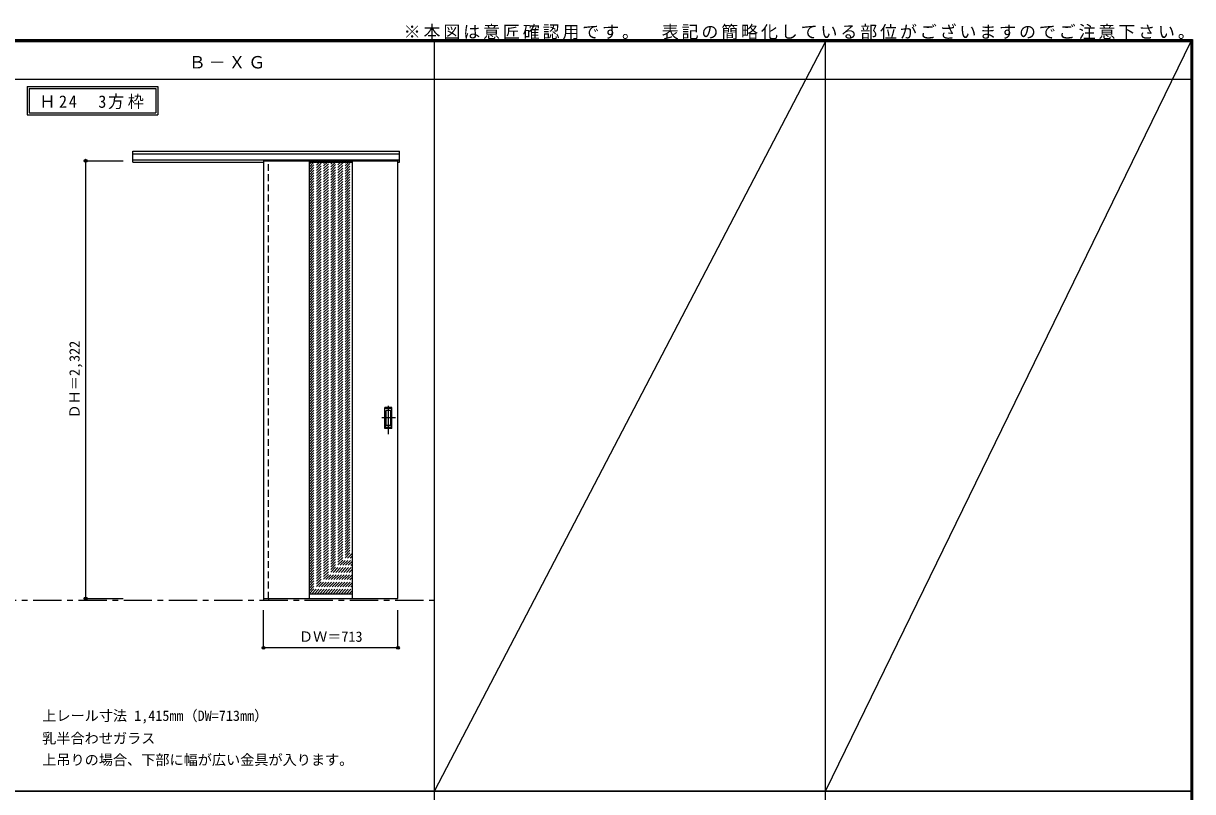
# Model space of a CAD drawing. Units: millimetres, scale not verified. Extents: x -6000 to 5700, y -4307 to 4260.
# Drawn here: x -502 to 5700, y 186 to 4260 of the extents above; entities that cross this region are included whole.
import ezdxf
from ezdxf.enums import TextEntityAlignment as Align

# ---------------------------------------------------------------- set-up
doc = ezdxf.new("R2010")
doc.units = ezdxf.units.MM
doc.header["$LTSCALE"] = 30
doc.header["$PDMODE"] = 32
doc.header["$PDSIZE"] = 15
doc.linetypes.add('CHAIN1', pattern=[8, 5, -1, 1, -1])
doc.linetypes.add('DASHED1', pattern=[1.8, 1.2, -0.6])
for name, color, linetype in [('0-1_通り芯', 7, 'CHAIN1'), ('0-2_扉', 3, 'Continuous'), ('0-3_仕上げ', 7, 'Continuous'), ('0-4_枠', 3, 'Continuous'), ('0-6_引手', 7, 'Continuous'), ('0-A_文字', 7, 'Continuous'), ('0-B_寸法', 7, 'Continuous'), ('0-C_ハッチ', 4, 'DASHED1'), ('F-1_枠', 6, 'Continuous'), ('F-A_文字', 7, 'Continuous')]:
    doc.layers.add(name, color=color, linetype=linetype)
doc.styles.add('ＭＳ ゴシック', font='')
doc.styles.get('ＭＳ ゴシック').set_extended_font_data('MS Gothic')

msp = doc.modelspace()

# ---------------------------------------------------------------- linework, layer by layer
at = {"layer": '0-1_通り芯'}
msp.add_line((-5490, 1201), (1678, 1201), dxfattribs=at)
at = {"layer": '0-2_扉', "color": 4, "linetype": 'DASHED1'}
msp.add_line((772, 3532), (772, 3528), dxfattribs=at)
at = {"layer": '0-2_扉'}
for p in [(772, 3532), (1485, 1210)]:
    msp.add_line(p, (1485, 3532), dxfattribs=at)
msp.add_lwpolyline([(772, 3532), (772, 1210), (1485, 1210)], dxfattribs=at)
at = {"layer": '0-3_仕上げ', "color": 3}
for p, q in [((1014, 3532), (1014, 1209.78)), ((1242, 3532), (1242, 1209.78))]:
    msp.add_line(p, q, dxfattribs=at)
at = {"layer": '0-3_仕上げ'}
for p, q in [((1014, 3524.11), (1242, 3524.11)), ((1242, 1233.78), (1014, 1233.78))]:
    msp.add_line(p, q, dxfattribs=at)
at = {"layer": '0-4_枠'}
for p, q in [((78, 3582), (1493, 3582)), ((78, 3525), (78, 3582)), ((78, 3569), (1493, 3569)), ((78, 3537), (1493, 3537)), ((771, 3537), (771, 1201)), ((799, 3532), (799, 3537)), ((78, 3525), (772, 3525)), ((771, 1201), (799, 1201)), ((799, 1210), (799, 1201))]:
    msp.add_line(p, q, dxfattribs=at)
at = {"layer": '0-4_枠', "color": 4, "linetype": 'DASHED1'}
msp.add_line((799, 1210), (799, 3532), dxfattribs=at)
at = {"layer": '0-4_枠'}
msp.add_lwpolyline([(1485, 3525), (1493, 3525), (1493, 3582)], dxfattribs=at)
at = {"layer": '0-6_引手', "linetype": 'CHAIN1'}
for p, q in [((1434, 2082.27), (1434, 2253.12)), ((1472.07, 2167.5), (1399.56, 2167.5))]:
    msp.add_line(p, q, dxfattribs=at)
at = {"layer": '0-6_引手'}
for p, q in [((1453, 2222.5), (1415, 2222.5)), ((1415, 2112.5), (1415, 2222.5)), ((1446.5, 2206.5), (1421.5, 2206.5)), ((1421.5, 2128.5), (1421.5, 2206.5)), ((1446.5, 2128.5), (1446.5, 2206.5)), ((1453, 2112.5), (1453, 2222.5)), ((1453, 2112.5), (1415, 2112.5)), ((1446.5, 2128.5), (1421.5, 2128.5))]:
    msp.add_line(p, q, dxfattribs=at)
at = {"layer": '0-6_引手', "linetype": 'DASHED1'}
for p, q in [((1418, 2116.5), (1418, 2218.5)), ((1450, 2116.5), (1418, 2116.5))]:
    msp.add_line(p, q, dxfattribs=at)
msp.add_lwpolyline([(1450, 2116.5), (1450, 2218.5), (1418, 2218.5)], dxfattribs=at)
at = {"layer": '0-A_文字'}
for p, q in [((-482, 3925), (-482, 3775)), ((-472, 3915), (-472, 3785)), ((-472, 3915), (200.62, 3915)), ((200.62, 3915), (200.62, 3785)), ((-472, 3785), (200.62, 3785)), ((-482, 3775), (210.62, 3775))]:
    msp.add_line(p, q, dxfattribs=at)
msp.add_lwpolyline([(-482, 3925), (210.62, 3925), (210.62, 3775)], dxfattribs=at)
at = {"layer": '0-B_寸法', "color": 4}
for p, q in [((-172, 3532), (28, 3532)), ((772, 949), (772, 1149)), ((1485, 949), (1485, 1149)), ((1485, 949), (772, 949))]:
    msp.add_line(p, q, dxfattribs=at)
msp.add_lwpolyline([(-172, 3532), (-172, 1210), (28, 1210)], dxfattribs=at)
at = {"layer": '0-B_寸法'}
for p in [(-172, 3532), (-172, 1210), (772, 949), (1485, 949)]:
    msp.add_point(p, dxfattribs=at)
at = {"layer": '0-C_ハッチ'}
for p, q in [((1014, 3300.48), (1237.63, 3524.11)), ((1014, 3314.62), (1223.49, 3524.11)), ((1014, 3512.61), (1025.5, 3524.11)), ((1014, 3328.76), (1209.35, 3524.11)), ((1014, 3456.04), (1082.07, 3524.11)), ((1014, 3342.9), (1195.2, 3524.11)), ((1014, 3357.05), (1181.06, 3524.11)), ((1014, 3371.19), (1166.92, 3524.11)), ((1014, 3385.33), (1152.78, 3524.11)), ((1014, 3399.47), (1138.64, 3524.11)), ((1014, 3413.62), (1124.49, 3524.11)), ((1014, 3427.76), (1110.35, 3524.11)), ((1014, 3441.9), (1096.21, 3524.11)), ((1014, 3470.18), (1067.93, 3524.11)), ((1014, 3484.33), (1053.78, 3524.11)), ((1014, 3498.47), (1039.64, 3524.11)), ((1014, 3286.34), (1242, 3514.34)), ((1014, 3272.19), (1242, 3500.19)), ((1014, 3258.05), (1242, 3486.05)), ((1014, 3243.91), (1242, 3471.91)), ((1014, 3229.77), (1242, 3457.77)), ((1014, 3215.63), (1242, 3443.63)), ((1014, 3201.48), (1242, 3429.48)), ((1014, 3187.34), (1242, 3415.34)), ((1014, 3173.2), (1242, 3401.2)), ((1014, 3159.06), (1242, 3387.06)), ((1014, 3144.91), (1242, 3372.91)), ((1014, 3130.77), (1242, 3358.77)), ((1014, 3116.63), (1242, 3344.63)), ((1014, 3102.49), (1242, 3330.49)), ((1014, 3088.35), (1242, 3316.35)), ((1014, 3074.2), (1242, 3302.2)), ((1014, 3060.06), (1242, 3288.06)), ((1014, 3045.92), (1242, 3273.92)), ((1014, 3031.78), (1242, 3259.78)), ((1014, 3017.64), (1242, 3245.64)), ((1014, 3003.49), (1242, 3231.49)), ((1014, 2989.35), (1242, 3217.35)), ((1014, 2975.21), (1242, 3203.21)), ((1014, 2961.07), (1242, 3189.07)), ((1014, 2946.92), (1242, 3174.92)), ((1014, 2932.78), (1242, 3160.78)), ((1014, 2918.64), (1242, 3146.64)), ((1014, 2904.5), (1242, 3132.5)), ((1014, 2890.36), (1242, 3118.36)), ((1014, 2876.21), (1242, 3104.21)), ((1014, 2862.07), (1242, 3090.07)), ((1014, 2847.93), (1242, 3075.93)), ((1014, 2833.79), (1242, 3061.79)), ((1014, 2819.65), (1242, 3047.65)), ((1014, 2805.5), (1242, 3033.5)), ((1014, 2791.36), (1242, 3019.36)), ((1014, 2777.22), (1242, 3005.22)), ((1014, 2763.08), (1242, 2991.08)), ((1014, 2748.93), (1242, 2976.93)), ((1014, 2734.79), (1242, 2962.79)), ((1014, 2720.65), (1242, 2948.65)), ((1014, 2706.51), (1242, 2934.51)), ((1014, 2692.37), (1242, 2920.37)), ((1014, 2678.22), (1242, 2906.22)), ((1014, 2664.08), (1242, 2892.08)), ((1014, 2649.94), (1242, 2877.94)), ((1014, 2635.8), (1242, 2863.8)), ((1014, 2621.66), (1242, 2849.66)), ((1014, 2607.51), (1242, 2835.51)), ((1014, 2593.37), (1242, 2821.37)), ((1014, 2579.23), (1242, 2807.23)), ((1014, 2565.09), (1242, 2793.09)), ((1014, 2550.94), (1242, 2778.94)), ((1014, 2536.8), (1242, 2764.8)), ((1014, 2522.66), (1242, 2750.66)), ((1014, 2508.52), (1242, 2736.52)), ((1014, 2494.38), (1242, 2722.38)), ((1014, 2480.23), (1242, 2708.23)), ((1014, 2466.09), (1242, 2694.09)), ((1014, 2451.95), (1242, 2679.95)), ((1014, 2437.81), (1242, 2665.81)), ((1014, 2423.67), (1242, 2651.67)), ((1014, 2409.52), (1242, 2637.52)), ((1014, 2395.38), (1242, 2623.38)), ((1014, 2381.24), (1242, 2609.24)), ((1014, 2367.1), (1242, 2595.1)), ((1014, 2352.96), (1242, 2580.96)), ((1014, 2338.81), (1242, 2566.81)), ((1014, 2324.67), (1242, 2552.67)), ((1014, 2310.53), (1242, 2538.53)), ((1014, 2296.39), (1242, 2524.39)), ((1014, 2282.24), (1242, 2510.24)), ((1014, 2268.1), (1242, 2496.1)), ((1014, 2253.96), (1242, 2481.96)), ((1014, 2239.82), (1242, 2467.82)), ((1014, 2225.68), (1242, 2453.68)), ((1014, 2211.53), (1242, 2439.53)), ((1014, 2197.39), (1242, 2425.39)), ((1014, 2183.25), (1242, 2411.25)), ((1014, 2169.11), (1242, 2397.11)), ((1014, 2154.97), (1242, 2382.97)), ((1014, 2140.82), (1242, 2368.82)), ((1014, 2126.68), (1242, 2354.68)), ((1014, 2112.54), (1242, 2340.54)), ((1014, 2098.4), (1242, 2326.4)), ((1014, 2084.25), (1242, 2312.25)), ((1014, 2070.11), (1242, 2298.11)), ((1014, 2055.97), (1242, 2283.97)), ((1014, 2041.83), (1242, 2269.83)), ((1014, 2027.69), (1242, 2255.69)), ((1014, 2013.54), (1242, 2241.54)), ((1014, 1999.4), (1242, 2227.4)), ((1014, 1985.26), (1242, 2213.26)), ((1014, 1971.12), (1242, 2199.12)), ((1014, 1956.98), (1242, 2184.98)), ((1014, 1942.83), (1242, 2170.83)), ((1014, 1928.69), (1242, 2156.69)), ((1014, 1914.55), (1242, 2142.55)), ((1014, 1900.41), (1242, 2128.41)), ((1014, 1886.26), (1242, 2114.26)), ((1014, 1872.12), (1242, 2100.12)), ((1014, 1857.98), (1242, 2085.98)), ((1014, 1843.84), (1242, 2071.84)), ((1014, 1829.7), (1242, 2057.7)), ((1014, 1815.55), (1242, 2043.55)), ((1014, 1801.41), (1242, 2029.41)), ((1014, 1787.27), (1242, 2015.27)), ((1014, 1773.13), (1242, 2001.13)), ((1014, 1758.99), (1242, 1986.99)), ((1014, 1744.84), (1242, 1972.84)), ((1014, 1730.7), (1242, 1958.7)), ((1014, 1716.56), (1242, 1944.56)), ((1014, 1702.42), (1242, 1930.42)), ((1014, 1688.27), (1242, 1916.27)), ((1014, 1674.13), (1242, 1902.13)), ((1014, 1659.99), (1242, 1887.99)), ((1014, 1645.85), (1242, 1873.85)), ((1014, 1631.71), (1242, 1859.71)), ((1014, 1617.56), (1242, 1845.56)), ((1014, 1603.42), (1242, 1831.42)), ((1014, 1589.28), (1242, 1817.28)), ((1014, 1575.14), (1242, 1803.14)), ((1014, 1561), (1242, 1789)), ((1014, 1546.85), (1242, 1774.85)), ((1014, 1532.71), (1242, 1760.71)), ((1014, 1518.57), (1242, 1746.57)), ((1014, 1504.43), (1242, 1732.43)), ((1014, 1490.28), (1242, 1718.28)), ((1014, 1476.14), (1242, 1704.14)), ((1014, 1462), (1242, 1690)), ((1014, 1447.86), (1242, 1675.86)), ((1014, 1433.72), (1242, 1661.72)), ((1014, 1419.57), (1242, 1647.57)), ((1014, 1405.43), (1242, 1633.43)), ((1014, 1391.29), (1242, 1619.29)), ((1014, 1377.15), (1242, 1605.15)), ((1014, 1363.01), (1242, 1591.01)), ((1014, 1348.86), (1242, 1576.86)), ((1014, 1334.72), (1242, 1562.72)), ((1014, 1320.58), (1242, 1548.58)), ((1014, 1306.44), (1242, 1534.44)), ((1014, 1292.29), (1242, 1520.29)), ((1014, 1278.15), (1242, 1506.15)), ((1014, 1264.01), (1242, 1492.01)), ((1014, 1249.87), (1242, 1477.87)), ((1014, 1235.73), (1242, 1463.73)), ((1026.2, 1233.78), (1242, 1449.58)), ((1040.34, 1233.78), (1242, 1435.44)), ((1054.48, 1233.78), (1242, 1421.3)), ((1068.62, 1233.78), (1242, 1407.16)), ((1082.77, 1233.78), (1242, 1393.02)), ((1096.91, 1233.78), (1242, 1378.87)), ((1111.05, 1233.78), (1242, 1364.73)), ((1125.19, 1233.78), (1242, 1350.59)), ((1139.34, 1233.78), (1242, 1336.45)), ((1153.48, 1233.78), (1242, 1322.3)), ((1167.62, 1233.78), (1242, 1308.16)), ((1181.76, 1233.78), (1242, 1294.02)), ((1195.9, 1233.78), (1242, 1279.88)), ((1210.05, 1233.78), (1242, 1265.74)), ((1224.19, 1233.78), (1242, 1251.59))]:
    msp.add_line(p, q, dxfattribs=at)
at = {"layer": 'F-1_枠'}
for p, q in [((-6000, 4175), (5700, 4175)), ((-6000, 4170), (5700, 4170)), ((-6000, 4165), (5700, 4165)), ((1678, -3790), (1678, 4175)), ((3752, -3790), (3752, 4175)), ((5690, 4175), (5690, -4205)), ((5695, 4175), (5695, -4205)), ((5700, 4175), (5700, -4205)), ((-6000, 3965), (5700, 3965)), ((-6000, 190.5), (5700, 190.5)), ((-6000, 187.5), (5700, 187.5))]:
    msp.add_line(p, q, dxfattribs=at)
at = {"layer": 'F-A_文字'}
for p, q in [((3752, 4165), (1678, 190.5)), ((5690, 4165), (3752, 190.5))]:
    msp.add_line(p, q, dxfattribs=at)

# ---------------------------------------------------------------- texts
at = {"layer": '0-A_文字', "style": 'ＭＳ ゴシック'}
for s, p in [('上レール寸法 1,415mm（DW=713mm）', (-402, 544.5)), ('乳半合わせガラス', (-402, 424.5)), ('上吊りの場合、下部に幅が広い金具が入ります。', (-402, 310.5))]:
    msp.add_text(s, height=54.99, dxfattribs=at).set_placement(p, align=Align.BOTTOM_LEFT)
at = {"layer": '0-A_文字', "char_height": 65.98, "attachment_point": 7, "style": 'ＭＳ ゴシック'}
for s, insert in [('\\T1.17;※本図は意匠確認用です。\u3000表記の簡略化している部位がございますのでご注意下さい。', (1515, 4175)), ('\\T1.17;Ｂ－ＸＧ', (375.5, 4020)), ('\\T1.22;\\W0.95;Ｈ24\u30003方枠', (-417.34, 3805))]:
    msp.add_mtext(s, dxfattribs=dict(at, insert=insert))
at = {"layer": '0-B_寸法', "style": 'ＭＳ ゴシック'}
msp.add_text('ＤＨ＝2,322', height=54.99, rotation=90, dxfattribs=at).set_placement((-187, 2164.75), align=Align.BOTTOM_LEFT)
msp.add_text('ＤＷ＝713', height=54.99, dxfattribs=at).set_placement((959.75, 964), align=Align.BOTTOM_LEFT)

doc.saveas('drawing.dxf')
